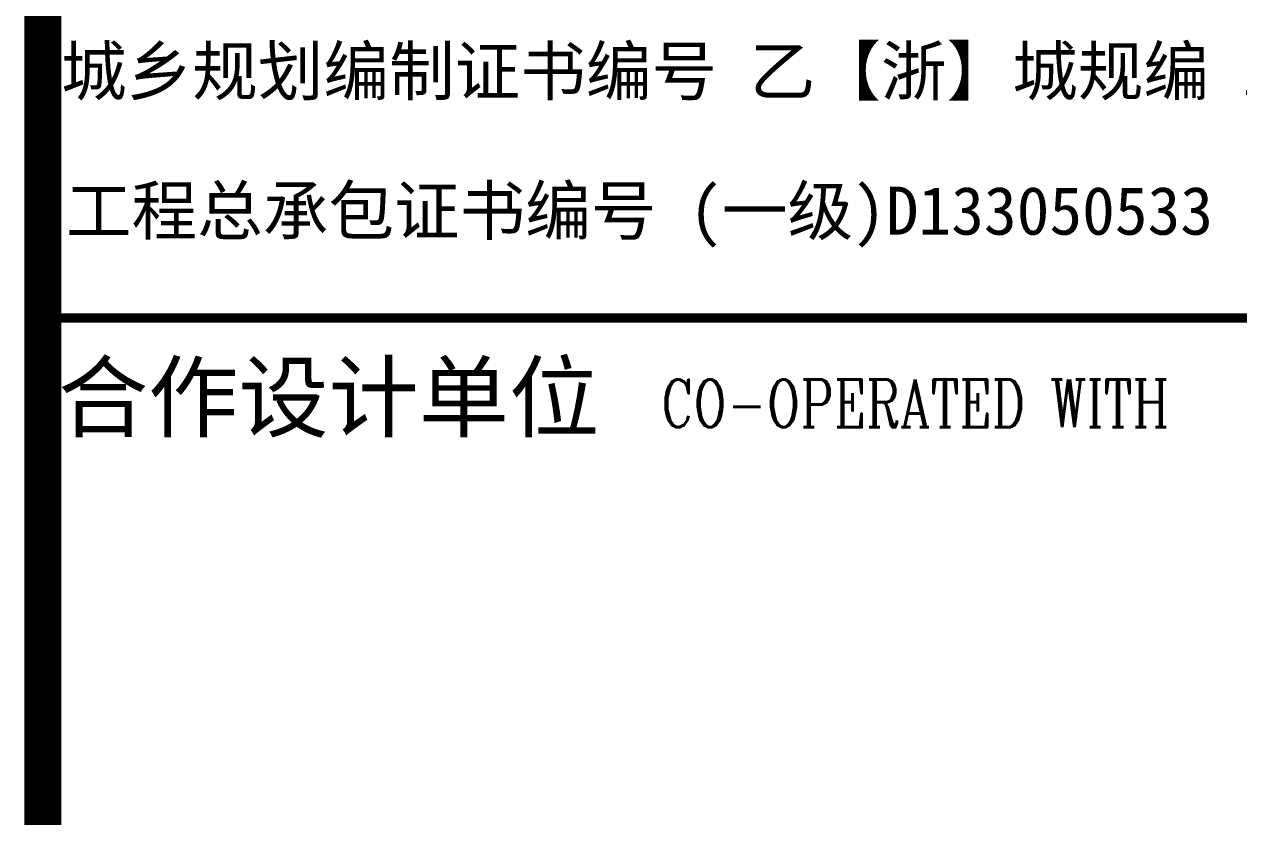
# Model space of a CAD drawing. Extents: x -173215 to 463891, y -864580 to -620646.
# Drawn here: x -15437 to -10847, y -707136 to -704140 of the extents above; entities that cross this region are included whole.
import ezdxf

# ---------------------------------------------------------------- set-up
doc = ezdxf.new("R2010")
doc.units = 0
doc.header["$LTSCALE"] = 500
doc.header["$MEASUREMENT"] = 0
doc.layers.add('WALL', color=6, linetype='CONTINUOUS')
doc.layers.add('图框', color=4, linetype='CONTINUOUS')
doc.styles.add('iIcon2', font='')
doc.styles.add('MIMI-TKWZ', font='romanc.shx', dxfattribs={"width": 0.75, "oblique": 15, "bigfont": 'bigfont.shx'})
doc.styles.get('iIcon2').set_extended_font_data('SimSun')

# ---------------------------------------------------------------- blocks, each defined once
blk = doc.blocks.new('sdfs')
at = {"layer": '图框', "const_width": 140}
blk.add_lwpolyline([(913663.2, 398263.1), (907163.2, 398263.1), (907163.2, 358263.1), (913663.2, 358263.1)], close=True, dxfattribs=at)
at = {"layer": '图框', "const_width": 35}
blk.add_lwpolyline([(907163.2, 389363.1), (913663.2, 389363.1)], dxfattribs=at)
at = {"layer": '图框', "style": 'iIcon2'}
for s, height, p in [('城乡规划编制证书编号 乙【浙】城规编 142098', 181.8, (907232, 390206.3)), ('工程总承包证书编号 (一级)D133050533', 181.8, (907250.9, 389678.5)), ('合作设计单位', 250, (907220.6, 388939.2))]:
    blk.add_text(s, height=height, dxfattribs=at).set_placement(p)
at = {"layer": '图框', "style": 'MIMI-TKWZ', "width": 0.75}
blk.add_text('CO-OPERATED WITH', height=180, dxfattribs=at).set_placement((909500.2, 388950.6))

msp = doc.modelspace()

# ---------------------------------------------------------------- block references
at = {"layer": 'WALL'}
msp.add_blockref('sdfs', (-922530.2, -1094614), dxfattribs=at)

doc.saveas('drawing.dxf')
